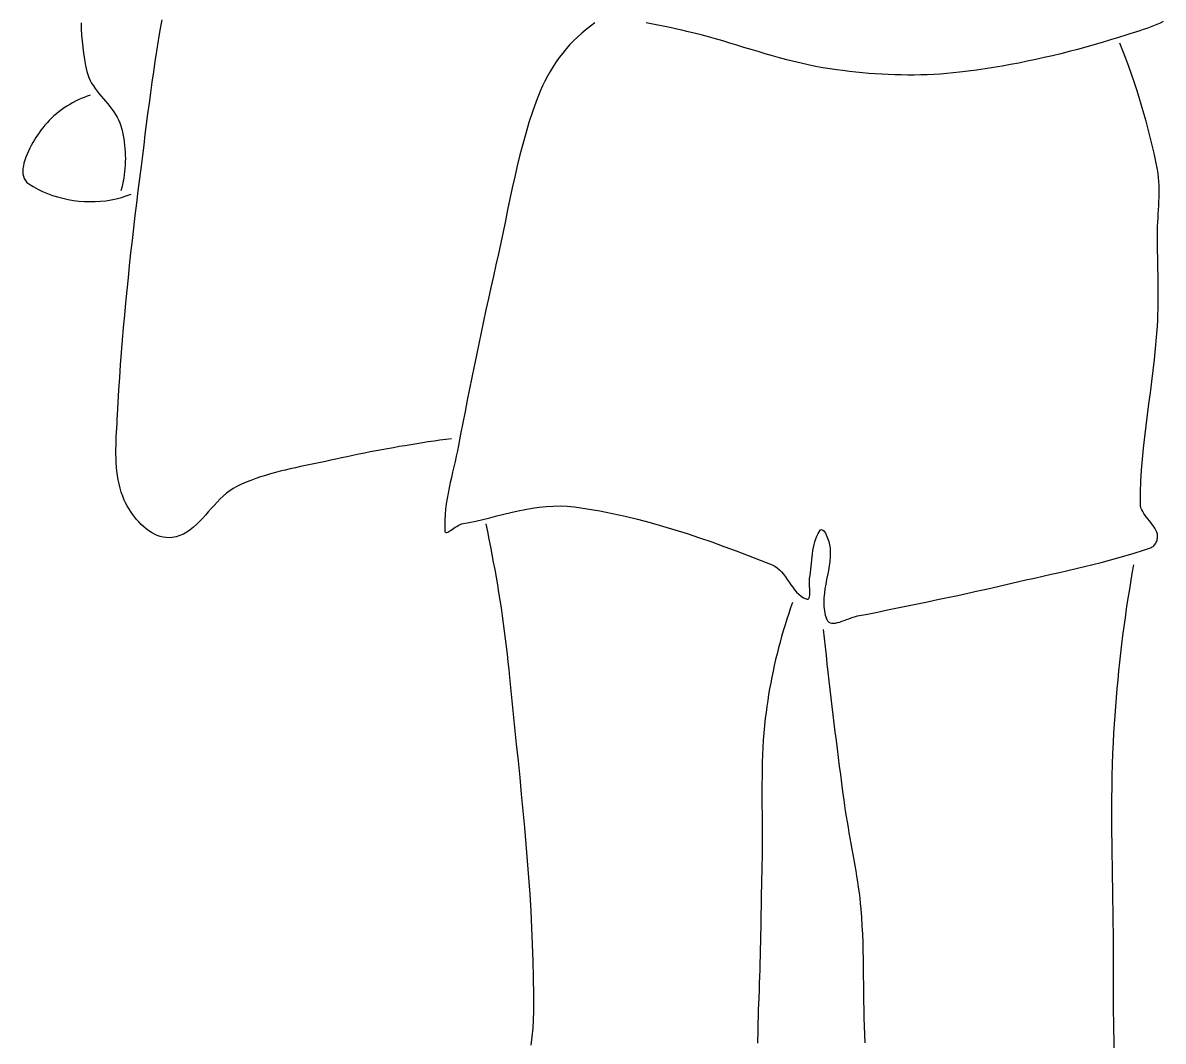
# Model space of a CAD drawing. Header units: inches. Extents: x 21 to 132, y 19 to 196.
# Drawn here: x 78.379 to 78.88, y 48.006 to 48.454 of the extents above; entities that cross this region are included whole.
import ezdxf

# ---------------------------------------------------------------- set-up
doc = ezdxf.new("R2010")
doc.units = ezdxf.units.IN
doc.header["$MEASUREMENT"] = 0
doc.layers.add('fur', color=253, linetype='Continuous')

# ---------------------------------------------------------------- blocks, each defined once
blk = doc.blocks.new('dp5')
at = {"layer": 'fur', "linetype": 'Continuous'}
for p, q in [((1189.824, 1050.0805), (1189.9061, 1048.219)), ((1213.8334, 1047.8202), (1214.3924, 1050.9623)), ((1345.3896, 1050.0556), (1344.0495, 1049.0825)), ((1362.4569, 1049.8), (1360.9075, 1050.1055)), ((1364.0051, 1049.4894), (1362.4569, 1049.8)), ((1516.526, 1049.9652), (1515.5496, 1049.5203)), ((1517.4655, 1050.4428), (1516.526, 1049.9652)), ((1189.9061, 1048.219), (1190.0183, 1046.3619)), ((1190.0183, 1046.3619), (1190.165, 1044.5097)), ((1213.3004, 1044.6729), (1213.8334, 1047.8202)), ((1341.4667, 1046.9771), (1340.2281, 1045.85)), ((1342.7413, 1048.0555), (1341.4667, 1046.9771)), ((1344.0495, 1049.0825), (1342.7413, 1048.0555)), ((1365.5522, 1049.1729), (1364.0051, 1049.4894)), ((1367.0976, 1048.8497), (1365.5522, 1049.1729)), ((1368.6414, 1048.5192), (1367.0976, 1048.8497)), ((1370.1837, 1048.1804), (1368.6414, 1048.5192)), ((1371.7237, 1047.8326), (1370.1837, 1048.1804)), ((1373.2617, 1047.4749), (1371.7237, 1047.8326)), ((1375.4391, 1046.9436), (1373.2617, 1047.4749)), ((1377.61, 1046.3826), (1375.4391, 1046.9436)), ((1379.7753, 1045.796), (1377.61, 1046.3826)), ((1506.4281, 1046.4426), (1503.9578, 1045.6552)), ((1507.3752, 1046.7423), (1506.4281, 1046.4426)), ((1508.3577, 1047.0448), (1507.3752, 1046.7423)), ((1509.3674, 1047.3534), (1508.3577, 1047.0448)), ((1510.3961, 1047.6715), (1509.3674, 1047.3534)), ((1511.4363, 1048.0023), (1510.3961, 1047.6715)), ((1512.4799, 1048.3494), (1511.4363, 1048.0023)), ((1513.5183, 1048.7158), (1512.4799, 1048.3494)), ((1514.5444, 1049.1051), (1513.5183, 1048.7158)), ((1515.5496, 1049.5203), (1514.5444, 1049.1051)), ((1190.165, 1044.5097), (1190.351, 1042.663)), ((1212.791, 1041.5208), (1213.3004, 1044.6729)), ((1337.8656, 1043.4586), (1336.7462, 1042.1996)), ((1339.0272, 1044.6762), (1337.8656, 1043.4586)), ((1340.2281, 1045.85), (1339.0272, 1044.6762)), ((1381.9358, 1045.1884), (1379.7753, 1045.796)), ((1384.0927, 1044.5639), (1381.9358, 1045.1884)), ((1386.2465, 1043.9271), (1384.0927, 1044.5639)), ((1388.3984, 1043.282), (1386.2465, 1043.9271)), ((1390.5495, 1042.633), (1388.3984, 1043.282)), ((1494.0018, 1042.7046), (1491.4955, 1042.02)), ((1496.5015, 1043.4111), (1494.0018, 1042.7046)), ((1498.9941, 1044.1387), (1496.5015, 1043.4111)), ((1501.4797, 1044.887), (1498.9941, 1044.1387)), ((1503.9578, 1045.6552), (1501.4797, 1044.887)), ((1505.283, 1041.5466), (1504.3635, 1043.8618)), ((1190.351, 1042.663), (1190.5805, 1040.8225)), ((1190.5805, 1040.8225), (1190.8585, 1038.989)), ((1212.3029, 1038.3645), (1212.791, 1041.5208)), ((1334.64, 1039.5669), (1333.6574, 1038.1982)), ((1335.6701, 1040.9014), (1334.64, 1039.5669)), ((1336.7462, 1042.1996), (1335.6701, 1040.9014)), ((1392.7003, 1041.9847), (1390.5495, 1042.633)), ((1394.8522, 1041.3409), (1392.7003, 1041.9847)), ((1397.0056, 1040.7065), (1394.8522, 1041.3409)), ((1399.1619, 1040.0854), (1397.0056, 1040.7065)), ((1401.3216, 1039.482), (1399.1619, 1040.0854)), ((1403.4859, 1038.9009), (1401.3216, 1039.482)), ((1481.4084, 1039.5127), (1478.8724, 1038.9469)), ((1483.939, 1040.1036), (1481.4084, 1039.5127)), ((1486.4637, 1040.7189), (1483.939, 1040.1036)), ((1488.9827, 1041.3579), (1486.4637, 1040.7189)), ((1491.4955, 1042.02), (1488.9827, 1041.3579)), ((1506.1752, 1039.2194), (1505.283, 1041.5466)), ((1190.8585, 1038.989), (1191.1892, 1037.1631)), ((1191.1892, 1037.1631), (1191.5775, 1035.3453)), ((1211.8338, 1035.2046), (1212.3029, 1038.3645)), ((1332.7244, 1036.798), (1331.8429, 1035.3686)), ((1333.6574, 1038.1982), (1332.7244, 1036.798)), ((1405.6556, 1038.3461), (1403.4859, 1038.9009)), ((1407.8316, 1037.8219), (1405.6556, 1038.3461)), ((1410.0151, 1037.3331), (1407.8316, 1037.8219)), ((1412.2067, 1036.8834), (1410.0151, 1037.3331)), ((1414.4075, 1036.4775), (1412.2067, 1036.8834)), ((1416.6181, 1036.1196), (1414.4075, 1036.4775)), ((1418.5611, 1035.8388), (1416.6181, 1036.1196)), ((1420.5092, 1035.5789), (1418.5611, 1035.8388)), ((1463.5568, 1036.1139), (1460.9897, 1035.7413)), ((1466.1201, 1036.516), (1463.5568, 1036.1139)), ((1468.6794, 1036.947), (1466.1201, 1036.516)), ((1471.2345, 1037.4061), (1468.6794, 1036.947)), ((1473.7853, 1037.893), (1471.2345, 1037.4061)), ((1476.3313, 1038.4068), (1473.7853, 1037.893)), ((1478.8724, 1038.9469), (1476.3313, 1038.4068)), ((1507.0398, 1036.8809), (1506.1752, 1039.2194)), ((1507.8771, 1034.5312), (1507.0398, 1036.8809)), ((1191.5775, 1035.3453), (1191.8372, 1034.4138)), ((1191.8372, 1034.4138), (1192.173, 1033.5143)), ((1192.173, 1033.5143), (1192.5769, 1032.6434)), ((1192.5769, 1032.6434), (1193.0404, 1031.7977)), ((1211.3816, 1032.0416), (1211.8338, 1035.2046)), ((1330.2427, 1032.4325), (1329.5281, 1030.9307)), ((1331.0151, 1033.9126), (1330.2427, 1032.4325)), ((1331.8429, 1035.3686), (1331.0151, 1033.9126)), ((1422.4616, 1035.3404), (1420.5092, 1035.5789)), ((1424.4176, 1035.1237), (1422.4616, 1035.3404)), ((1426.3773, 1034.9297), (1424.4176, 1035.1237)), ((1428.3398, 1034.7587), (1426.3773, 1034.9297)), ((1430.3051, 1034.6112), (1428.3398, 1034.7587)), ((1432.2721, 1034.4879), (1430.3051, 1034.6112)), ((1434.2405, 1034.3892), (1432.2721, 1034.4879)), ((1436.2098, 1034.3157), (1434.2405, 1034.3892)), ((1438.1795, 1034.2681), (1436.2098, 1034.3157)), ((1440.1494, 1034.2466), (1438.1795, 1034.2681)), ((1442.1186, 1034.2521), (1440.1494, 1034.2466)), ((1444.0866, 1034.2849), (1442.1186, 1034.2521)), ((1446.0533, 1034.3457), (1444.0866, 1034.2849)), ((1448.0179, 1034.4348), (1446.0533, 1034.3457)), ((1449.9799, 1034.5531), (1448.0179, 1034.4348)), ((1451.9389, 1034.7008), (1449.9799, 1034.5531)), ((1453.8943, 1034.8787), (1451.9389, 1034.7008)), ((1455.8456, 1035.0873), (1453.8943, 1034.8787)), ((1458.4193, 1035.3989), (1455.8456, 1035.0873)), ((1460.9897, 1035.7413), (1458.4193, 1035.3989)), ((1508.6865, 1032.1713), (1507.8771, 1034.5312)), ((1193.0404, 1031.7977), (1193.5555, 1030.9737)), ((1193.5555, 1030.9737), (1194.1139, 1030.1679)), ((1194.1139, 1030.1679), (1194.7075, 1029.3766)), ((1194.7075, 1029.3766), (1195.3282, 1028.5965)), ((1210.9438, 1028.8762), (1211.3816, 1032.0416)), ((1328.8727, 1029.4097), (1327.6383, 1026.2494)), ((1329.5281, 1030.9307), (1328.8727, 1029.4097)), ((1509.4682, 1029.8013), (1508.6865, 1032.1713)), ((1510.2217, 1027.4219), (1509.4682, 1029.8013)), ((1187.2573, 1025.8264), (1186.4049, 1025.3373)), ((1188.1232, 1026.2865), (1187.2573, 1025.8264)), ((1189.0013, 1026.7167), (1188.1232, 1026.2865)), ((1189.8903, 1027.1159), (1189.0013, 1026.7167)), ((1190.7887, 1027.4835), (1189.8903, 1027.1159)), ((1191.6957, 1027.8182), (1190.7887, 1027.4835)), ((1192.6097, 1028.1193), (1191.6957, 1027.8182)), ((1195.3282, 1028.5965), (1195.9674, 1027.824)), ((1195.9674, 1027.824), (1196.6176, 1027.0557)), ((1196.6176, 1027.0557), (1197.2701, 1026.288)), ((1197.2701, 1026.288), (1197.9166, 1025.5174)), ((1197.9166, 1025.5174), (1198.5494, 1024.7405)), ((1210.1026, 1022.5405), (1210.5183, 1025.709)), ((1210.5183, 1025.709), (1210.9438, 1028.8762)), ((1327.6383, 1026.2494), (1326.4971, 1023.0578)), ((1510.9471, 1025.0337), (1510.2217, 1027.4219)), ((1182.3887, 1022.4894), (1181.6437, 1021.8458)), ((1183.155, 1023.1095), (1182.3887, 1022.4894)), ((1183.9409, 1023.7052), (1183.155, 1023.1095)), ((1184.7453, 1024.2758), (1183.9409, 1023.7052)), ((1185.5671, 1024.8201), (1184.7453, 1024.2758)), ((1186.4049, 1025.3373), (1185.5671, 1024.8201)), ((1198.5494, 1024.7405), (1199.16, 1023.9537)), ((1199.16, 1023.9537), (1199.7403, 1023.1534)), ((1199.7403, 1023.1534), (1200.282, 1022.3363)), ((1200.282, 1022.3363), (1200.7771, 1021.4988)), ((1209.6947, 1019.3714), (1210.1026, 1022.5405)), ((1326.4971, 1023.0578), (1325.4405, 1019.8376)), ((1511.6442, 1022.637), (1510.9471, 1025.0337)), ((1512.3131, 1020.2324), (1511.6442, 1022.637)), ((1178.8997, 1019.0563), (1178.2791, 1018.3097)), ((1179.5478, 1019.784), (1178.8997, 1019.0563)), ((1180.2219, 1020.4922), (1179.5478, 1019.784)), ((1180.921, 1021.1799), (1180.2219, 1020.4922)), ((1181.6437, 1021.8458), (1180.921, 1021.1799)), ((1200.7771, 1021.4988), (1201.2173, 1020.6373)), ((1201.2173, 1020.6373), (1201.5946, 1019.7484)), ((1201.5946, 1019.7484), (1201.9004, 1018.8286)), ((1201.9004, 1018.8286), (1202.1563, 1017.8802)), ((1209.292, 1016.2019), (1209.6947, 1019.3714)), ((1325.4405, 1019.8376), (1324.4595, 1016.5921)), ((1512.953, 1017.8203), (1512.3131, 1020.2324)), ((1176.1922, 1015.3576), (1175.7116, 1014.5839)), ((1176.666, 1016.0867), (1176.1922, 1015.3576)), ((1177.1252, 1016.764), (1176.666, 1016.0867)), ((1177.6872, 1017.5453), (1177.1252, 1016.764)), ((1178.2791, 1018.3097), (1177.6872, 1017.5453)), ((1202.1563, 1017.8802), (1202.3855, 1016.9216)), ((1202.3855, 1016.9216), (1202.5875, 1015.9539)), ((1202.5875, 1015.9539), (1202.7626, 1014.9784)), ((1208.8927, 1013.0331), (1209.292, 1016.2019)), ((1324.4595, 1016.5921), (1323.5462, 1013.3242)), ((1513.5643, 1015.4015), (1512.953, 1017.8203)), ((1514.1467, 1012.9761), (1513.5643, 1015.4015)), ((1174.3072, 1012.0627), (1173.8774, 1011.1788)), ((1174.7614, 1012.9294), (1174.3072, 1012.0627)), ((1175.2322, 1013.7721), (1174.7614, 1012.9294)), ((1175.7116, 1014.5839), (1175.2322, 1013.7721)), ((1202.7626, 1014.9784), (1202.9107, 1013.996)), ((1202.9107, 1013.996), (1203.032, 1013.008)), ((1203.032, 1013.008), (1203.1263, 1012.0154)), ((1203.1263, 1012.0154), (1203.1935, 1011.0194)), ((1208.494, 1009.8653), (1208.8927, 1013.0331)), ((1323.5462, 1013.3242), (1322.691, 1010.0369)), ((1514.7001, 1010.5449), (1514.1467, 1012.9761)), ((1172.8108, 1008.4938), (1172.5557, 1007.6106)), ((1173.1214, 1009.3875), (1172.8108, 1008.4938)), ((1173.4794, 1010.2848), (1173.1214, 1009.3875)), ((1173.8774, 1011.1788), (1173.4794, 1010.2848)), ((1203.1935, 1011.0194), (1203.2339, 1010.0212)), ((1203.2339, 1010.0212), (1203.2475, 1009.0218)), ((1203.2475, 1009.0218), (1203.2339, 1008.0224)), ((1208.0939, 1006.6991), (1208.494, 1009.8653)), ((1322.691, 1010.0369), (1321.886, 1006.7333)), ((1515.2242, 1008.1083), (1514.7001, 1010.5449)), ((1172.2422, 1005.9038), (1172.1997, 1005.0939)), ((1172.1997, 1005.0939), (1172.2432, 1004.3222)), ((1172.3636, 1006.7451), (1172.2422, 1005.9038)), ((1172.5557, 1007.6106), (1172.3636, 1006.7451)), ((1203.032, 1005.0358), (1202.9107, 1004.0476)), ((1203.1263, 1006.0284), (1203.032, 1005.0358)), ((1203.1935, 1007.0242), (1203.1263, 1006.0284)), ((1203.2339, 1008.0224), (1203.1935, 1007.0242)), ((1207.6208, 1002.9434), (1208.0939, 1006.6991)), ((1321.886, 1006.7333), (1321.1219, 1003.4164)), ((1515.7189, 1005.6668), (1515.2242, 1008.1083)), ((1515.9265, 1004.4612), (1515.7189, 1005.6668)), ((1172.2432, 1004.3222), (1172.381, 1003.5957)), ((1172.381, 1003.5957), (1172.6206, 1002.9213)), ((1172.6206, 1002.9213), (1172.9698, 1002.3058)), ((1172.9698, 1002.3058), (1173.4366, 1001.7563)), ((1173.4366, 1001.7563), (1174.0284, 1001.2795)), ((1174.0284, 1001.2795), (1175.353, 1000.4501)), ((1202.5875, 1002.0896), (1202.3855, 1001.122)), ((1202.7626, 1003.0653), (1202.5875, 1002.0896)), ((1202.9107, 1004.0476), (1202.7626, 1003.0653)), ((1207.1547, 999.18643), (1207.6208, 1002.9434)), ((1321.1219, 1003.4164), (1320.3906, 1000.0892)), ((1516.0806, 1003.2503), (1515.9265, 1004.4612)), ((1516.1869, 1002.0349), (1516.0806, 1003.2503)), ((1516.2505, 1000.8151), (1516.1869, 1002.0349)), ((1175.353, 1000.4501), (1176.7339, 999.68833)), ((1176.7339, 999.68833), (1178.1654, 998.99491)), ((1178.1654, 998.99491), (1179.6422, 998.37022)), ((1179.6422, 998.37022), (1181.1589, 997.81515)), ((1202.1563, 1000.1634), (1201.9004, 999.21501)), ((1202.3855, 1001.122), (1202.1563, 1000.1634)), ((1203.5345, 997.6319), (1204.9973, 998.18263)), ((1206.6963, 995.42802), (1207.1547, 999.18643)), ((1320.3906, 1000.0892), (1319.683, 996.75461)), ((1516.2423, 997.13679), (1516.2727, 998.36559)), ((1516.2773, 999.59201), (1516.2505, 1000.8151)), ((1516.2727, 998.36559), (1516.2773, 999.59201)), ((1181.1589, 997.81515), (1182.7098, 997.32978)), ((1182.7098, 997.32978), (1184.29, 996.91502)), ((1184.29, 996.91502), (1185.8934, 996.57122)), ((1185.8934, 996.57122), (1187.5152, 996.29894)), ((1187.5152, 996.29894), (1189.1496, 996.09888)), ((1189.1496, 996.09888), (1190.7912, 995.97139)), ((1190.7912, 995.97139), (1192.4347, 995.9171)), ((1192.4347, 995.9171), (1194.0747, 995.9365)), ((1194.0747, 995.9365), (1195.7056, 996.0303)), ((1195.7056, 996.0303), (1197.322, 996.19877)), ((1197.322, 996.19877), (1198.9186, 996.44261)), ((1198.9186, 996.44261), (1200.4898, 996.76245)), ((1200.4898, 996.76245), (1202.0303, 997.15879)), ((1202.0303, 997.15879), (1203.5345, 997.6319)), ((1206.2463, 991.66835), (1206.6963, 995.42802)), ((1319.683, 996.75461), (1318.9905, 993.41565)), ((1516.051, 993.44059), (1516.1258, 994.6738)), ((1516.1258, 994.6738), (1516.1914, 995.90603)), ((1516.1914, 995.90603), (1516.2423, 997.13679)), ((1205.8058, 987.90741), (1206.2463, 991.66835)), ((1318.9905, 993.41565), (1318.3047, 990.07564)), ((1515.8269, 989.7413), (1515.8962, 990.97388)), ((1515.8962, 990.97388), (1515.9727, 992.20716)), ((1515.9727, 992.20716), (1516.051, 993.44059)), ((1205.3756, 984.14501), (1205.8058, 987.90741)), ((1318.3047, 990.07564), (1317.6167, 986.73717)), ((1515.7327, 987.28033), (1515.7706, 988.50984)), ((1515.7706, 988.50984), (1515.8269, 989.7413)), ((1204.9561, 980.38149), (1205.3756, 984.14501)), ((1317.6167, 986.73717), (1316.9179, 983.40347)), ((1515.7189, 986.05322), (1515.7327, 987.28033)), ((1515.7254, 984.31096), (1515.7189, 986.05322)), ((1515.7428, 982.56842), (1515.7254, 984.31096)), ((1316.9179, 983.40347), (1316.1995, 980.07761)), ((1515.7692, 980.8256), (1515.7428, 982.56842)), ((1515.8014, 979.08264), (1515.7692, 980.8256)), ((1204.5487, 976.6167), (1204.9561, 980.38149)), ((1316.1995, 980.07761), (1315.4529, 976.76247)), ((1515.837, 977.33947), (1515.8014, 979.08264)), ((1515.8737, 975.5963), (1515.837, 977.33947)), ((1204.1538, 972.85051), (1204.5487, 976.6167)), ((1315.4529, 976.76247), (1314.6738, 973.35816)), ((1515.9084, 973.8532), (1515.8737, 975.5963)), ((1515.9388, 972.11024), (1515.9084, 973.8532)), ((1203.7722, 969.08328), (1204.1538, 972.85051)), ((1314.6738, 973.35816), (1313.9069, 969.95104)), ((1515.9625, 970.36742), (1515.9388, 972.11024)), ((1515.9768, 968.62502), (1515.9625, 970.36742)), ((1203.4047, 965.31457), (1203.7722, 969.08328)), ((1313.9069, 969.95104), (1313.1512, 966.54148)), ((1515.9666, 965.14134), (1515.9789, 966.88297)), ((1515.9789, 966.88297), (1515.9768, 968.62502)), ((1203.0522, 961.54474), (1203.4047, 965.31457)), ((1313.1512, 966.54148), (1312.4063, 963.12932)), ((1515.8875, 961.65983), (1515.9369, 963.4002)), ((1515.9369, 963.4002), (1515.9666, 965.14134)), ((1202.7157, 957.77358), (1203.0522, 961.54474)), ((1312.4063, 963.12932), (1311.6719, 959.71499)), ((1515.7189, 958.18112), (1515.8155, 959.92002)), ((1515.8155, 959.92002), (1515.8875, 961.65983)), ((1202.3954, 954.00116), (1202.7157, 957.77358)), ((1311.6719, 959.71499), (1310.9469, 956.29849)), ((1515.4737, 954.8194), (1515.7189, 958.18112)), ((1202.0928, 950.22762), (1202.3954, 954.00116)), ((1310.9469, 956.29849), (1310.2311, 952.88009)), ((1515.1709, 951.46118), (1515.4737, 954.8194)), ((1201.8083, 946.45282), (1202.0928, 950.22762)), ((1310.2311, 952.88009), (1309.5238, 949.45974)), ((1514.821, 948.10597), (1515.1709, 951.46118)), ((1201.5428, 942.67675), (1201.8083, 946.45282)), ((1308.8241, 946.03784), (1308.1319, 942.61441)), ((1309.5238, 949.45974), (1308.8241, 946.03784)), ((1514.4335, 944.75322), (1514.821, 948.10597)), ((1201.2969, 938.89943), (1201.5428, 942.67675)), ((1308.1319, 942.61441), (1307.4464, 939.18957)), ((1514.0185, 941.40228), (1514.4335, 944.75322)), ((1307.4464, 939.18957), (1306.7669, 935.76361)), ((1513.5868, 938.05253), (1514.0185, 941.40228)), ((1201.0718, 935.12098), (1201.2969, 938.89943)), ((1306.7669, 935.76361), (1306.0928, 932.33653)), ((1513.1479, 934.70363), (1513.5868, 938.05253)), ((1200.8679, 931.34135), (1201.0718, 935.12098)), ((1306.0928, 932.33653), (1305.4237, 928.90861)), ((1512.7122, 931.35487), (1513.1479, 934.70363)), ((1200.7242, 928.73727), (1200.7984, 930.04369)), ((1200.7984, 930.04369), (1200.8679, 931.34135)), ((1305.4237, 928.90861), (1304.7588, 925.47992)), ((1512.2901, 928.00554), (1512.7122, 931.35487)), ((1200.5121, 924.78189), (1200.5774, 926.10483)), ((1200.5774, 926.10483), (1200.6492, 927.42385)), ((1200.6492, 927.42385), (1200.7242, 928.73727)), ((1304.7588, 925.47992), (1304.0976, 922.05067)), ((1511.8912, 924.65545), (1512.2901, 928.00554)), ((1200.3952, 920.80506), (1200.4172, 922.13039)), ((1200.4172, 922.13039), (1200.4574, 923.45649)), ((1200.4574, 923.45649), (1200.5121, 924.78189)), ((1287.9302, 922.00857), (1286.1722, 921.71024)), ((1289.6891, 922.29907), (1287.9302, 922.00857)), ((1291.4492, 922.58179), (1289.6891, 922.29907)), ((1293.2108, 922.8568), (1291.4492, 922.58179)), ((1294.9732, 923.1241), (1293.2108, 922.8568)), ((1296.7367, 923.38357), (1294.9732, 923.1241)), ((1298.5011, 923.63525), (1296.7367, 923.38357)), ((1300.2668, 923.87923), (1298.5011, 923.63525)), ((1302.033, 924.1153), (1300.2668, 923.87923)), ((1304.0976, 922.05067), (1303.776, 920.44669)), ((1511.5259, 921.30367), (1511.8912, 924.65545)), ((1200.3952, 919.48198), (1200.3952, 920.80506)), ((1200.4209, 918.16295), (1200.3952, 919.48198)), ((1270.4179, 918.67928), (1268.6755, 918.30431)), ((1272.1619, 919.04683), (1270.4179, 918.67928)), ((1273.9078, 919.4066), (1272.1619, 919.04683)), ((1275.6554, 919.75881), (1273.9078, 919.4066)), ((1277.4043, 920.10331), (1275.6554, 919.75881)), ((1279.1551, 920.44011), (1277.4043, 920.10331)), ((1280.9073, 920.7692), (1279.1551, 920.44011)), ((1282.6608, 921.09065), (1280.9073, 920.7692)), ((1284.416, 921.40426), (1282.6608, 921.09065)), ((1286.1722, 921.71024), (1284.416, 921.40426)), ((1303.4323, 918.84243), (1303.0734, 917.23802)), ((1303.776, 920.44669), (1303.4323, 918.84243)), ((1511.2042, 917.94972), (1511.5259, 921.30367)), ((1200.4762, 916.84925), (1200.4209, 918.16295)), ((1200.5649, 915.5427), (1200.4762, 916.84925)), ((1200.6908, 914.24483), (1200.5649, 915.5427)), ((1253.1968, 914.98707), (1251.6778, 914.62758)), ((1254.7205, 915.33269), (1253.1968, 914.98707)), ((1256.2473, 915.66696), (1254.7205, 915.33269)), ((1257.7767, 915.99269), (1256.2473, 915.66696)), ((1259.307, 916.31268), (1257.7767, 915.99269)), ((1260.8375, 916.62972), (1259.307, 916.31268)), ((1262.3666, 916.94634), (1260.8375, 916.62972)), ((1263.8933, 917.26534), (1262.3666, 916.94634)), ((1265.4164, 917.58939), (1263.8933, 917.26534)), ((1266.9351, 917.92142), (1265.4164, 917.58939)), ((1268.6755, 918.30431), (1266.9351, 917.92142)), ((1302.7051, 915.63306), (1302.3346, 914.02726)), ((1303.0734, 917.23802), (1302.7051, 915.63306)), ((1510.9366, 914.59318), (1511.2042, 917.94972)), ((1200.8578, 912.95719), (1200.6908, 914.24483)), ((1201.0694, 911.68117), (1200.8578, 912.95719)), ((1201.3297, 910.41875), (1201.0694, 911.68117)), ((1242.7264, 912.02406), (1241.2723, 911.49022)), ((1244.1932, 912.52485), (1242.7264, 912.02406)), ((1245.6717, 912.99508), (1244.1932, 912.52485)), ((1247.1605, 913.43786), (1245.6717, 912.99508)), ((1248.6586, 913.85578), (1247.1605, 913.43786)), ((1250.1648, 914.25141), (1248.6586, 913.85578)), ((1251.6778, 914.62758), (1250.1648, 914.25141)), ((1301.9684, 912.4204), (1301.6127, 910.81229)), ((1302.3346, 914.02726), (1301.9684, 912.4204)), ((1510.7326, 911.23342), (1510.9366, 914.59318)), ((1201.6422, 909.17118), (1201.3297, 910.41875)), ((1202.0111, 907.94014), (1201.6422, 909.17118)), ((1234.8469, 908.38187), (1233.8389, 907.60957)), ((1235.8982, 909.07073), (1234.8469, 908.38187)), ((1236.9984, 909.66306), (1235.8982, 909.07073)), ((1238.4072, 910.31256), (1236.9984, 909.66306)), ((1239.8321, 910.92065), (1238.4072, 910.31256)), ((1241.2723, 911.49022), (1239.8321, 910.92065)), ((1301.2741, 909.2027), (1300.9594, 907.59129)), ((1301.6127, 910.81229), (1301.2741, 909.2027)), ((1510.6029, 907.86967), (1510.7326, 911.23342)), ((1202.4398, 906.72717), (1202.0111, 907.94014)), ((1202.9324, 905.53388), (1202.4398, 906.72717)), ((1203.3307, 904.68846), (1202.9324, 905.53388)), ((1203.7775, 903.83561), (1203.3307, 904.68846)), ((1231.0118, 904.92046), (1230.1151, 903.943)), ((1231.9274, 905.86612), (1231.0118, 904.92046)), ((1232.8677, 906.76667), (1231.9274, 905.86612)), ((1233.8389, 907.60957), (1232.8677, 906.76667)), ((1300.6749, 905.97792), (1300.4271, 904.36245)), ((1300.9594, 907.59129), (1300.6749, 905.97792)), ((1510.5574, 904.50157), (1510.6029, 907.86967)), ((1204.2705, 902.9815), (1203.7775, 903.83561)), ((1204.8071, 902.13237), (1204.2705, 902.9815)), ((1205.3851, 901.29416), (1204.8071, 902.13237)), ((1206.002, 900.47291), (1205.3851, 901.29416)), ((1228.3528, 901.94324), (1227.4755, 900.94686)), ((1229.2306, 902.9462), (1228.3528, 901.94324)), ((1230.1151, 903.943), (1229.2306, 902.9462)), ((1300.2227, 902.74446), (1300.068, 901.12373)), ((1300.4271, 904.36245), (1300.2227, 902.74446)), ((1315.7425, 900.72936), (1317.87, 901.25115)), ((1317.87, 901.25115), (1319.9986, 901.75621)), ((1319.9986, 901.75621), (1322.1287, 902.23191)), ((1322.1287, 902.23191), (1324.2596, 902.66558)), ((1324.2596, 902.66558), (1326.3914, 903.04455)), ((1326.3914, 903.04455), (1328.5242, 903.35655)), ((1328.5242, 903.35655), (1330.6576, 903.58883)), ((1330.6576, 903.58883), (1332.7918, 903.72879)), ((1332.7918, 903.72879), (1334.9261, 903.76395)), ((1334.9261, 903.76395), (1337.0609, 903.68165)), ((1337.0609, 903.68165), (1339.1957, 903.46933)), ((1339.1957, 903.46933), (1343.0536, 902.90851)), ((1343.0536, 902.90851), (1346.8955, 902.24935)), ((1346.8955, 902.24935), (1350.7213, 901.49787)), ((1350.7213, 901.49787), (1354.5313, 900.65938)), ((1510.6065, 903.85137), (1510.5574, 904.50157)), ((1510.7464, 903.22682), (1510.6065, 903.85137)), ((1510.9655, 902.62447), (1510.7464, 903.22682)), ((1511.252, 902.04075), (1510.9655, 902.62447)), ((1511.594, 901.47223), (1511.252, 902.04075)), ((1511.9805, 900.91534), (1511.594, 901.47223)), ((1206.6554, 899.67484), (1206.002, 900.47291)), ((1207.343, 898.90598), (1206.6554, 899.67484)), ((1208.0622, 898.1725), (1207.343, 898.90598)), ((1208.8109, 897.48041), (1208.0622, 898.1725)), ((1224.7848, 898.1262), (1223.8482, 897.28498)), ((1225.6975, 899.02556), (1224.7848, 898.1262)), ((1226.5924, 899.9701), (1225.6975, 899.02556)), ((1227.4755, 900.94686), (1226.5924, 899.9701)), ((1299.9697, 899.50021), (1299.9343, 897.87339)), ((1299.9343, 897.87339), (1299.9684, 896.24321)), ((1300.068, 901.12373), (1299.9697, 899.50021)), ((1303.566, 897.58325), (1303.9837, 897.83402)), ((1303.9837, 897.83402), (1304.3883, 898.04683)), ((1304.3883, 898.04683), (1304.7726, 898.20899)), ((1304.7726, 898.20899), (1305.1299, 898.30783)), ((1305.1299, 898.30783), (1307.2489, 898.72519)), ((1307.2489, 898.72519), (1309.3695, 899.18856)), ((1309.3695, 899.18856), (1311.4922, 899.68542)), ((1311.4922, 899.68542), (1313.6166, 900.20322)), ((1312.356, 898.30783), (1312.8419, 896.00784)), ((1313.6166, 900.20322), (1315.7425, 900.72936)), ((1354.5313, 900.65938), (1358.3257, 899.74013)), ((1358.3257, 899.74013), (1362.1045, 898.74543)), ((1362.1045, 898.74543), (1365.868, 897.68131)), ((1512.3994, 900.36643), (1511.9805, 900.91534)), ((1512.8394, 899.82215), (1512.3994, 900.36643)), ((1513.2886, 899.27906), (1512.8394, 899.82215)), ((1513.7356, 898.73345), (1513.2886, 899.27906)), ((1514.1687, 898.18175), (1513.7356, 898.73345)), ((1514.5764, 897.62072), (1514.1687, 898.18175)), ((1209.5865, 896.83582), (1208.8109, 897.48041)), ((1210.3867, 896.24482), (1209.5865, 896.83582)), ((1211.209, 895.71357), (1210.3867, 896.24482)), ((1212.0511, 895.24809), (1211.209, 895.71357)), ((1212.9106, 894.85456), (1212.0511, 895.24809)), ((1213.785, 894.53906), (1212.9106, 894.85456)), ((1214.6721, 894.30754), (1213.785, 894.53906)), ((1215.5693, 894.16625), (1214.6721, 894.30754)), ((1218.5928, 894.40092), (1217.3846, 894.17858)), ((1219.7404, 894.75845), (1218.5928, 894.40092)), ((1220.8337, 895.2387), (1219.7404, 894.75845)), ((1221.8787, 895.82831), (1220.8337, 895.2387)), ((1222.8815, 896.51472), (1221.8787, 895.82831)), ((1223.8482, 897.28498), (1222.8815, 896.51472)), ((1299.9684, 896.24321), (1300.0197, 895.95762)), ((1300.0197, 895.95762), (1300.1386, 895.78663)), ((1300.1386, 895.78663), (1300.3185, 895.71756)), ((1300.3185, 895.71756), (1300.5527, 895.73759)), ((1300.5527, 895.73759), (1300.8343, 895.83412)), ((1300.8343, 895.83412), (1301.1564, 895.99439)), ((1301.1564, 895.99439), (1301.5126, 896.20566)), ((1301.5126, 896.20566), (1301.896, 896.45539)), ((1301.896, 896.45539), (1302.2999, 896.73075)), ((1302.2999, 896.73075), (1302.7173, 897.01886)), ((1302.7173, 897.01886), (1303.1415, 897.30739)), ((1303.1415, 897.30739), (1303.566, 897.58325)), ((1312.8419, 896.00784), (1313.3147, 893.7047)), ((1365.868, 897.68131), (1369.6162, 896.55325)), ((1369.6162, 896.55325), (1373.3491, 895.36717)), ((1373.3491, 895.36717), (1377.067, 894.12871)), ((1412.3036, 893.80123), (1412.6432, 894.64343)), ((1412.6432, 894.64343), (1413.0467, 895.45838)), ((1413.0467, 895.45838), (1413.5212, 896.24321)), ((1413.5212, 896.24321), (1413.7378, 896.48236)), ((1413.7378, 896.48236), (1413.9675, 896.58288)), ((1413.9675, 896.58288), (1414.2072, 896.55829)), ((1414.2072, 896.55829), (1414.453, 896.42239)), ((1414.453, 896.42239), (1414.7018, 896.18871)), ((1414.7018, 896.18871), (1414.9497, 895.87125)), ((1414.9497, 895.87125), (1415.1933, 895.48332)), ((1415.1933, 895.48332), (1415.4292, 895.03864)), ((1415.4292, 895.03864), (1415.6542, 894.5511)), ((1415.6542, 894.5511), (1415.8641, 894.03414)), ((1514.9466, 897.04653), (1514.5764, 897.62072)), ((1515.2684, 896.45588), (1514.9466, 897.04653)), ((1515.5296, 895.84526), (1515.2684, 896.45588)), ((1515.7189, 895.2109), (1515.5296, 895.84526)), ((1515.7687, 894.92292), (1515.7189, 895.2109)), ((1515.7469, 894.00304), (1515.7815, 894.3156)), ((1515.7892, 894.62339), (1515.7687, 894.92292)), ((1515.7815, 894.3156), (1515.7892, 894.62339)), ((1216.4743, 894.12121), (1215.5693, 894.16625)), ((1217.3846, 894.17858), (1216.4743, 894.12121)), ((1313.3147, 893.7047), (1313.7748, 891.39869)), ((1313.7748, 891.39869), (1314.2214, 889.0898)), ((1377.067, 894.12871), (1380.7704, 892.84373)), ((1380.7704, 892.84373), (1384.4589, 891.5177)), ((1384.4589, 891.5177), (1388.1328, 890.15679)), ((1411.4388, 890.22298), (1411.595, 891.1428)), ((1411.595, 891.1428), (1411.7867, 892.0479)), ((1411.7867, 892.0479), (1412.0204, 892.93507)), ((1412.0204, 892.93507), (1412.3036, 893.80123)), ((1415.8641, 894.03414), (1416.0558, 893.50149)), ((1416.0558, 893.50149), (1416.2258, 892.96687)), ((1416.2258, 892.96687), (1416.3707, 892.44403)), ((1416.3707, 892.44403), (1416.4867, 891.9464)), ((1416.4867, 891.9464), (1416.5702, 891.48765)), ((1416.5702, 891.48765), (1416.6181, 891.08172)), ((1416.6181, 891.08172), (1416.6684, 889.72339)), ((1511.1896, 890.26249), (1513.6542, 891.08172)), ((1513.6542, 891.08172), (1513.9213, 891.19351)), ((1513.9213, 891.19351), (1514.1753, 891.34041)), ((1514.1753, 891.34041), (1514.4152, 891.51896)), ((1514.4152, 891.51896), (1514.64, 891.72589)), ((1514.64, 891.72589), (1514.8481, 891.95775)), ((1514.8481, 891.95775), (1515.0388, 892.21147)), ((1515.0388, 892.21147), (1515.2104, 892.4834)), ((1515.2104, 892.4834), (1515.3624, 892.77046)), ((1515.3624, 892.77046), (1515.4932, 893.06936)), ((1515.4932, 893.06936), (1515.6016, 893.37659)), ((1515.6016, 893.37659), (1515.6868, 893.68894)), ((1515.6868, 893.68894), (1515.7469, 894.00304)), ((1314.2214, 889.0898), (1314.6552, 886.77818)), ((1388.1328, 890.15679), (1391.7924, 888.76631)), ((1391.7924, 888.76631), (1395.4378, 887.3523)), ((1395.4378, 887.3523), (1399.0691, 885.92022)), ((1411.0203, 886.45806), (1411.1083, 887.40596)), ((1411.1083, 887.40596), (1411.2025, 888.35141)), ((1411.2025, 888.35141), (1411.3102, 889.29154)), ((1411.3102, 889.29154), (1411.4388, 890.22298)), ((1416.6229, 888.35485), (1416.4987, 886.97824)), ((1416.6684, 889.72339), (1416.6229, 888.35485)), ((1498.7124, 886.67549), (1501.2252, 887.33577)), ((1501.2252, 887.33577), (1503.7301, 888.02141)), ((1503.7301, 888.02141), (1506.2268, 888.73549)), ((1506.2268, 888.73549), (1508.7135, 889.48151)), ((1508.7135, 889.48151), (1511.1896, 890.26249)), ((1314.6552, 886.77818), (1315.0759, 884.46411)), ((1315.0759, 884.46411), (1315.4836, 882.14745)), ((1399.0691, 885.92022), (1399.88, 885.52662)), ((1399.88, 885.52662), (1400.6237, 885.0292)), ((1400.6237, 885.0292), (1401.3093, 884.44324)), ((1401.3093, 884.44324), (1401.947, 883.78345)), ((1410.7228, 883.63095), (1410.8349, 884.56744)), ((1410.8349, 884.56744), (1410.9315, 885.51079)), ((1410.9315, 885.51079), (1411.0203, 886.45806)), ((1416.0835, 884.21047), (1415.827, 882.82384)), ((1416.3131, 885.59604), (1416.0835, 884.21047)), ((1416.4987, 886.97824), (1416.3131, 885.59604)), ((1486.0709, 883.64181), (1488.6061, 884.2237)), ((1488.6061, 884.2237), (1491.1389, 884.81471)), ((1491.1389, 884.81471), (1493.6681, 885.41825)), ((1493.6681, 885.41825), (1496.193, 886.03741)), ((1496.193, 886.03741), (1498.7124, 886.67549)), ((1508.4927, 885.92022), (1508.0203, 883.25976)), ((1315.4836, 882.14745), (1315.8781, 879.82834)), ((1401.947, 883.78345), (1402.5462, 883.06516)), ((1402.5462, 883.06516), (1403.1171, 882.30331)), ((1403.1171, 882.30331), (1403.6688, 881.51288)), ((1403.6688, 881.51288), (1404.2116, 880.70899)), ((1404.2116, 880.70899), (1404.7552, 879.90651)), ((1410.3428, 880.90625), (1410.3668, 881.37544)), ((1410.3454, 880.39602), (1410.3428, 880.90625)), ((1410.3668, 881.37544), (1410.4244, 881.79097)), ((1410.4244, 881.79097), (1410.5883, 882.70441)), ((1410.5883, 882.70441), (1410.7228, 883.63095)), ((1415.5609, 881.43841), (1415.3024, 880.05656)), ((1415.827, 882.82384), (1415.5609, 881.43841)), ((1470.374, 880.06062), (1473.3945, 880.75873)), ((1473.3945, 880.75873), (1475.9265, 881.34266)), ((1475.9265, 881.34266), (1478.461, 881.91972)), ((1478.461, 881.91972), (1480.9974, 882.49314)), ((1480.9974, 882.49314), (1483.5344, 883.06607)), ((1483.5344, 883.06607), (1486.0709, 883.64181)), ((1507.565, 880.59593), (1507.1266, 877.92861)), ((1508.0203, 883.25976), (1507.565, 880.59593)), ((1315.8781, 879.82834), (1316.2594, 877.50705)), ((1316.2594, 877.50705), (1316.6275, 875.18353)), ((1404.7552, 879.90651), (1405.3086, 879.12084)), ((1405.3086, 879.12084), (1405.8824, 878.36669)), ((1405.8824, 878.36669), (1406.4857, 877.65927)), ((1406.4857, 877.65927), (1407.1287, 877.01349)), ((1407.1287, 877.01349), (1407.8211, 876.44469)), ((1410.3665, 879.85678), (1410.3454, 880.39602)), ((1410.3993, 879.30101), (1410.3665, 879.85678)), ((1410.436, 878.74076), (1410.3993, 879.30101)), ((1410.4693, 878.18835), (1410.436, 878.74076)), ((1410.4922, 877.65626), (1410.4693, 878.18835)), ((1410.4751, 876.70149), (1410.4964, 877.15653)), ((1410.4964, 877.15653), (1410.4922, 877.65626)), ((1414.8781, 877.31246), (1414.7467, 875.95491)), ((1415.0692, 878.68044), (1414.8781, 877.31246)), ((1415.3024, 880.05656), (1415.0692, 878.68044)), ((1455.2437, 876.68692), (1458.2733, 877.34678)), ((1458.2733, 877.34678), (1461.301, 878.01386)), ((1461.301, 878.01386), (1464.3272, 878.68836)), ((1464.3272, 878.68836), (1467.3514, 879.3705)), ((1467.3514, 879.3705), (1470.374, 880.06062)), ((1507.1266, 877.92861), (1506.7054, 875.25827)), ((1316.6275, 875.18353), (1316.9825, 872.8579)), ((1405.2629, 874.56492), (1404.6616, 872.86476)), ((1407.8211, 876.44469), (1408.5721, 875.96752)), ((1408.5721, 875.96752), (1409.3921, 875.59724)), ((1409.3921, 875.59724), (1409.7233, 875.52635)), ((1409.7233, 875.52635), (1409.9843, 875.57384)), ((1409.9843, 875.57384), (1410.1826, 875.72739)), ((1410.1826, 875.72739), (1410.3257, 875.97459)), ((1410.3257, 875.97459), (1410.4206, 876.30347)), ((1410.4206, 876.30347), (1410.4751, 876.70149)), ((1414.7467, 875.95491), (1414.6918, 874.6101)), ((1414.6918, 874.6101), (1414.731, 873.28015)), ((1440.0751, 873.48778), (1443.1115, 874.115)), ((1443.1115, 874.115), (1446.1467, 874.74831)), ((1446.1467, 874.74831), (1449.1804, 875.38786)), ((1449.1804, 875.38786), (1452.2128, 876.03392)), ((1452.2128, 876.03392), (1455.2437, 876.68692)), ((1506.7054, 875.25827), (1506.301, 872.58499)), ((1316.9825, 872.8579), (1317.3243, 870.53045)), ((1317.3243, 870.53045), (1317.653, 868.20118)), ((1404.0795, 871.15676), (1403.5167, 869.44133)), ((1404.6616, 872.86476), (1404.0795, 871.15676)), ((1414.731, 873.28015), (1414.8817, 871.96758)), ((1414.8817, 871.96758), (1415.1608, 870.67461)), ((1415.1608, 870.67461), (1415.5859, 869.40343)), ((1422.983, 869.86947), (1423.6468, 870.10021)), ((1423.6468, 870.10021), (1424.2811, 870.2934)), ((1424.2811, 870.2934), (1424.8766, 870.43574)), ((1424.8766, 870.43574), (1427.9183, 871.03578)), ((1427.9183, 871.03578), (1430.9591, 871.64073)), ((1430.9591, 871.64073), (1433.9988, 872.25085)), ((1433.9988, 872.25085), (1437.0375, 872.86658)), ((1437.0375, 872.86658), (1440.0751, 873.48778)), ((1506.301, 872.58499), (1505.9138, 869.90883)), ((1317.653, 868.20118), (1317.9683, 865.87016)), ((1402.9735, 867.71875), (1402.45, 865.98931)), ((1403.5167, 869.44133), (1402.9735, 867.71875)), ((1415.5859, 869.40343), (1415.8474, 868.93172)), ((1415.8474, 868.93172), (1416.1919, 868.59261)), ((1416.1919, 868.59261), (1416.6108, 868.37294)), ((1416.6108, 868.37294), (1417.0957, 868.25974)), ((1417.0957, 868.25974), (1417.6377, 868.23992)), ((1417.6377, 868.23992), (1418.2278, 868.3003)), ((1418.2278, 868.3003), (1418.8576, 868.42786)), ((1418.8576, 868.42786), (1419.5187, 868.60942)), ((1419.5187, 868.60942), (1420.2017, 868.83204)), ((1420.2017, 868.83204), (1420.8985, 869.08233)), ((1420.8985, 869.08233), (1421.6001, 869.34753)), ((1421.6001, 869.34753), (1422.2978, 869.61421)), ((1422.2978, 869.61421), (1422.983, 869.86947)), ((1505.5437, 867.23009), (1505.1909, 864.54882)), ((1505.9138, 869.90883), (1505.5437, 867.23009)), ((1317.9683, 865.87016), (1318.2704, 863.53745)), ((1318.2704, 863.53745), (1318.5593, 861.20342)), ((1401.9459, 864.25343), (1401.4619, 862.51138)), ((1402.45, 865.98931), (1401.9459, 864.25343)), ((1414.5536, 866.30649), (1414.8291, 863.72182)), ((1414.8291, 863.72182), (1415.1084, 861.13757)), ((1505.1909, 864.54882), (1504.8551, 861.86538)), ((1318.5593, 861.20342), (1318.835, 858.86792)), ((1400.9979, 860.76365), (1400.5535, 859.01047)), ((1401.4619, 862.51138), (1400.9979, 860.76365)), ((1415.1084, 861.13757), (1415.391, 858.55375)), ((1504.8551, 861.86538), (1504.5367, 859.17956)), ((1318.835, 858.86792), (1319.0972, 856.53122)), ((1319.0972, 856.53122), (1319.3465, 854.19319)), ((1400.1291, 857.25223), (1399.7249, 855.48924)), ((1400.5535, 859.01047), (1400.1291, 857.25223)), ((1415.391, 858.55375), (1415.6773, 855.97027)), ((1504.2352, 856.49185), (1503.951, 853.80239)), ((1504.5367, 859.17956), (1504.2352, 856.49185)), ((1319.3465, 854.19319), (1319.5821, 851.8544)), ((1399.3408, 853.7219), (1398.9771, 851.95043)), ((1399.7249, 855.48924), (1399.3408, 853.7219)), ((1415.6773, 855.97027), (1415.9672, 853.38714)), ((1415.9672, 853.38714), (1416.2609, 850.80436)), ((1503.951, 853.80239), (1503.684, 851.11118)), ((1319.5821, 851.8544), (1320.0821, 846.80687)), ((1398.6337, 850.17532), (1398.3107, 848.39692)), ((1398.9771, 851.95043), (1398.6337, 850.17532)), ((1416.2609, 850.80436), (1416.5579, 848.222)), ((1503.684, 851.11118), (1503.4344, 848.41849)), ((1320.0821, 846.80687), (1320.5911, 841.7583)), ((1398.008, 846.61543), (1397.7262, 844.83142)), ((1398.3107, 848.39692), (1398.008, 846.61543)), ((1416.5579, 848.222), (1416.8585, 845.64007)), ((1503.4344, 848.41849), (1503.2018, 845.72454)), ((1397.4649, 843.04503), (1397.2242, 841.25668)), ((1397.7262, 844.83142), (1397.4649, 843.04503)), ((1416.8585, 845.64007), (1417.1629, 843.05862)), ((1417.1629, 843.05862), (1417.4709, 840.47745)), ((1502.9866, 843.02948), (1502.7886, 840.33329)), ((1503.2018, 845.72454), (1502.9866, 843.02948)), ((1320.5911, 841.7583), (1321.1053, 836.70881)), ((1397.0045, 839.46678), (1396.7671, 837.26031)), ((1397.2242, 841.25668), (1397.0045, 839.46678)), ((1417.4709, 840.47745), (1417.7823, 837.89685)), ((1502.7886, 840.33329), (1502.6082, 837.6364)), ((1321.1053, 836.70881), (1321.6207, 831.65828)), ((1396.7671, 837.26031), (1396.5676, 835.05131)), ((1417.7823, 837.89685), (1418.0974, 835.31666)), ((1502.6082, 837.6364), (1502.4448, 834.93867)), ((1396.4035, 832.83973), (1396.2712, 830.6259)), ((1396.5676, 835.05131), (1396.4035, 832.83973)), ((1418.0974, 835.31666), (1418.4161, 832.73689)), ((1418.4161, 832.73689), (1418.7385, 830.15755)), ((1502.299, 832.24067), (1502.1442, 828.83796)), ((1502.4448, 834.93867), (1502.299, 832.24067)), ((1321.6207, 831.65828), (1322.1332, 826.60655)), ((1396.2712, 830.6259), (1396.1679, 828.40996)), ((1418.7385, 830.15755), (1419.0642, 827.57862)), ((1502.1442, 828.83796), (1502.024, 825.43456)), ((1322.1332, 826.60655), (1322.6392, 821.55385)), ((1396.0904, 826.19242), (1396.0356, 823.9732)), ((1396.1679, 828.40996), (1396.0904, 826.19242)), ((1419.0642, 827.57862), (1419.3937, 825.00026)), ((1502.024, 825.43456), (1501.9349, 822.03046)), ((1396.0003, 821.75264), (1395.9815, 819.5309)), ((1396.0356, 823.9732), (1396.0003, 821.75264)), ((1419.3937, 825.00026), (1419.7267, 822.42238)), ((1419.7267, 822.42238), (1420.0633, 819.84493)), ((1501.9349, 822.03046), (1501.8744, 818.62552)), ((1322.6392, 821.55385), (1323.1343, 816.50009)), ((1395.9815, 819.5309), (1395.9762, 817.30831)), ((1420.0633, 819.84493), (1420.4036, 817.26797)), ((1501.8744, 818.62552), (1501.8392, 815.21994)), ((1323.1343, 816.50009), (1323.615, 811.44521)), ((1395.9762, 817.30831), (1395.981, 815.08496)), ((1395.981, 815.08496), (1395.993, 812.86104)), ((1420.4036, 817.26797), (1420.7474, 814.69156)), ((1501.8392, 815.21994), (1501.8266, 811.81395)), ((1323.615, 811.44521), (1324.077, 806.38893)), ((1395.993, 812.86104), (1396.009, 810.63691)), ((1420.7474, 814.69156), (1420.9787, 813.03588)), ((1420.9787, 813.03588), (1421.2259, 811.38231)), ((1421.2259, 811.38231), (1421.4875, 809.73055)), ((1501.8266, 811.81395), (1501.833, 808.40739)), ((1396.009, 810.63691), (1396.0258, 808.41265)), ((1396.0258, 808.41265), (1396.0405, 806.18852)), ((1421.4875, 809.73055), (1421.7611, 808.08033)), ((1421.7611, 808.08033), (1422.0441, 806.43159)), ((1501.833, 808.40739), (1501.8557, 805.00042)), ((1324.077, 806.38893), (1324.5167, 801.33174)), ((1396.0405, 806.18852), (1396.0497, 803.96481)), ((1422.0441, 806.43159), (1422.3344, 804.78369)), ((1422.3344, 804.78369), (1422.6299, 803.13655)), ((1501.8557, 805.00042), (1501.8917, 801.59309)), ((1324.5167, 801.33174), (1324.9298, 796.27322)), ((1396.0509, 801.74174), (1396.0404, 799.51929)), ((1396.0497, 803.96481), (1396.0509, 801.74174)), ((1422.6299, 803.13655), (1422.928, 801.4897)), ((1422.928, 801.4897), (1423.2268, 799.84313)), ((1501.8917, 801.59309), (1501.938, 798.18549)), ((1396.0404, 799.51929), (1396.0151, 797.29811)), ((1423.2268, 799.84313), (1423.5238, 798.19642)), ((1423.5238, 798.19642), (1423.8172, 796.54914)), ((1501.938, 798.18549), (1501.9915, 794.77774)), ((1324.9298, 796.27322), (1325.3126, 791.21351)), ((1395.9721, 795.07797), (1395.9238, 792.96165)), ((1396.0151, 797.29811), (1395.9721, 795.07797)), ((1423.8172, 796.54914), (1424.1044, 794.90131)), ((1424.1044, 794.90131), (1424.383, 793.25235)), ((1501.9915, 794.77774), (1502.0492, 791.36972)), ((1325.3126, 791.21351), (1325.6611, 786.1526)), ((1395.879, 790.84512), (1395.8371, 788.72859)), ((1395.9238, 792.96165), (1395.879, 790.84512)), ((1424.383, 793.25235), (1424.6508, 791.60221)), ((1424.6508, 791.60221), (1424.906, 789.95052)), ((1502.0492, 791.36972), (1502.1081, 787.96169)), ((1395.8371, 788.72859), (1395.7973, 786.61199)), ((1424.906, 789.95052), (1425.1457, 788.29681)), ((1425.1457, 788.29681), (1425.3684, 786.64106)), ((1502.1081, 787.96169), (1502.1654, 784.55367)), ((1325.6611, 786.1526), (1325.9716, 781.09037)), ((1395.7593, 784.49531), (1395.7223, 782.3785)), ((1395.7973, 786.61199), (1395.7593, 784.49531)), ((1425.3684, 786.64106), (1425.5712, 784.98293)), ((1425.5712, 784.98293), (1425.7521, 783.32192)), ((1502.1654, 784.55367), (1502.2173, 781.14564)), ((1325.9716, 781.09037), (1326.2392, 776.02688)), ((1395.7223, 782.3785), (1395.6854, 780.2619)), ((1425.7521, 783.32192), (1425.9089, 781.65805)), ((1425.9089, 781.65805), (1426.106, 779.13467)), ((1502.2173, 781.14564), (1502.2615, 777.73775)), ((1395.6484, 778.14516), (1395.6101, 776.02849)), ((1395.6854, 780.2619), (1395.6484, 778.14516)), ((1426.106, 779.13467), (1426.2647, 776.6087)), ((1502.2615, 777.73775), (1502.2949, 774.33015)), ((1326.2392, 776.02688), (1326.4611, 770.96198)), ((1395.5705, 773.91182), (1395.5283, 771.79528)), ((1395.6101, 776.02849), (1395.5705, 773.91182)), ((1426.2647, 776.6087), (1426.3897, 774.08021)), ((1426.3897, 774.08021), (1426.4858, 771.54962)), ((1502.2949, 774.33015), (1502.3143, 770.92268)), ((1326.4611, 770.96198), (1326.633, 765.89582)), ((1395.5283, 771.79528), (1395.4833, 769.67875)), ((1426.4858, 771.54962), (1426.5579, 769.01749)), ((1502.3143, 770.92268), (1502.3164, 767.51564)), ((1395.435, 767.56243), (1395.3819, 765.44632)), ((1395.4833, 769.67875), (1395.435, 767.56243)), ((1426.5579, 769.01749), (1426.6105, 766.48396)), ((1502.3164, 767.51564), (1502.299, 764.10901)), ((1326.633, 765.89582), (1326.7507, 760.82834)), ((1395.3242, 763.33028), (1395.2611, 761.21452)), ((1395.3819, 765.44632), (1395.3242, 763.33028)), ((1426.6105, 766.48396), (1426.6486, 763.94951)), ((1426.6486, 763.94951), (1426.6763, 761.41451)), ((1502.299, 764.10901), (1502.2858, 761.37213)), ((1326.7507, 760.82834), (1326.8103, 755.75931)), ((1395.2611, 761.21452), (1395.1916, 759.09897)), ((1426.6763, 761.41451), (1426.6993, 758.87915)), ((1502.2858, 761.37213), (1502.2899, 758.63384)), ((1395.1154, 756.98363), (1395.0317, 754.86843)), ((1395.1916, 759.09897), (1395.1154, 756.98363)), ((1426.6993, 758.87915), (1426.7218, 756.34394)), ((1426.7218, 756.34394), (1426.7489, 753.80914)), ((1502.2899, 758.63384), (1502.3076, 755.8945)), ((1326.8103, 755.75931), (1326.8082, 750.68909)), ((1394.9399, 752.75364), (1394.8872, 751.459)), ((1395.0317, 754.86843), (1394.9399, 752.75364)), ((1426.7489, 753.80914), (1426.7849, 751.27519)), ((1502.3076, 755.8945), (1502.3354, 753.15419)), ((1502.3354, 753.15419), (1502.3698, 750.41317)), ((1326.8082, 750.68909), (1326.7402, 748.13111)), ((1394.8452, 750.16169), (1394.811, 748.86235)), ((1394.8872, 751.459), (1394.8452, 750.16169)), ((1426.7849, 751.27519), (1426.8349, 748.74243)), ((1502.3698, 750.41317), (1502.4073, 747.67173)), ((1326.7402, 748.13111), (1326.5769, 745.58188)), ((1394.7559, 746.25919), (1394.7295, 744.95649)), ((1394.7821, 747.56119), (1394.7559, 746.25919)), ((1394.811, 748.86235), (1394.7821, 747.56119)), ((1426.8349, 748.74243), (1426.9037, 746.21114)), ((1426.9037, 746.21114), (1426.9957, 743.68173)), ((1502.4073, 747.67173), (1502.4443, 744.93015)), ((1326.3285, 743.04023), (1326.0049, 740.50529)), ((1326.5769, 745.58188), (1326.3285, 743.04023)), ((1394.6661, 742.35136), (1394.6238, 741.04999)), ((1394.7006, 743.65371), (1394.6661, 742.35136)), ((1394.7295, 744.95649), (1394.7006, 743.65371)), ((1426.9957, 743.68173), (1427.1159, 741.15451)), ((1502.4443, 744.93015), (1502.4775, 742.18871)), ((1502.4775, 742.18871), (1502.5026, 739.44769))]:
    blk.add_line(p, q, dxfattribs=at)

msp = doc.modelspace()

# ---------------------------------------------------------------- block references
at = {"layer": 'fur', "xscale": 0.001452497584512251, "yscale": 0.001452497584512251, "zscale": 0.001452497584512251}
msp.add_blockref('dp5', (76.67624, 46.92919), dxfattribs=at)

doc.saveas('drawing.dxf')
